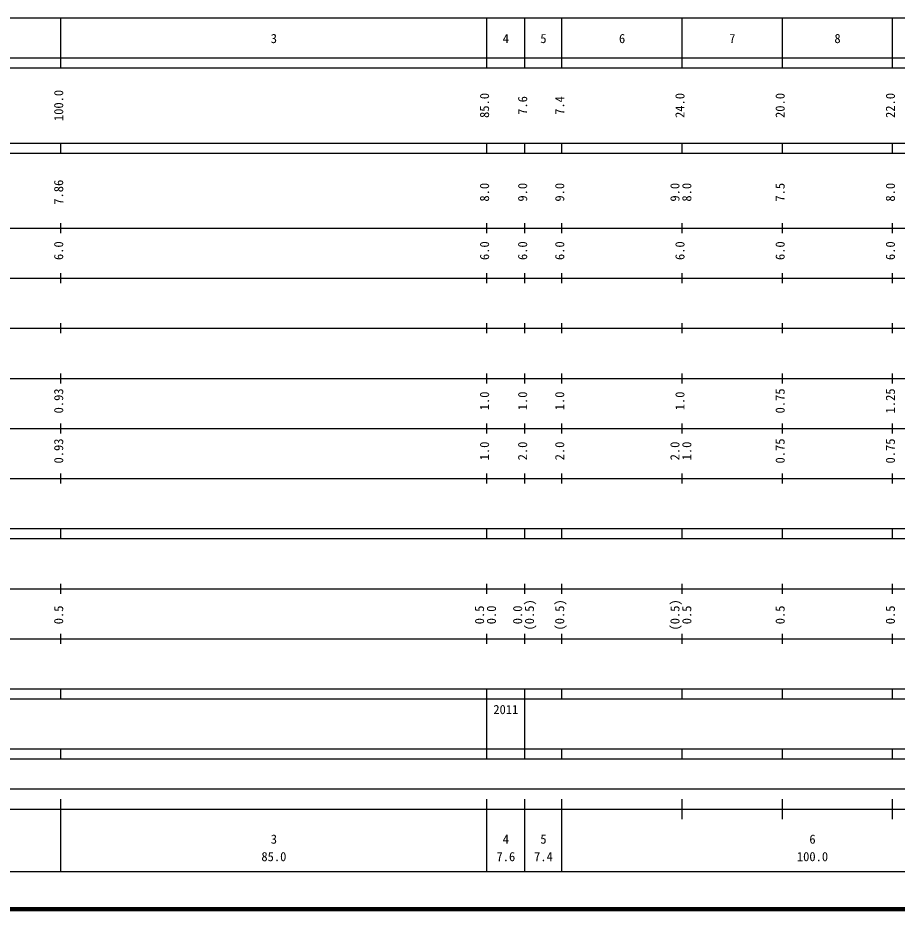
# Model space of a CAD drawing. Units: millimetres on the paper, enlarged 1000 times. Extents: x 40000 to 680000, y 20000 to 380000.
# Drawn here: x 259396 to 434899, y 20000 to 198000 of the extents above; entities that cross this region are included whole.
import ezdxf
from ezdxf.enums import TextEntityAlignment as Align

# ---------------------------------------------------------------- set-up
doc = ezdxf.new("R2010")
doc.units = ezdxf.units.MM
doc.header["$LTSCALE"] = 1000
doc.layers.add('M-TTL', color=2, linetype='Continuous', lineweight=140)
doc.layers.add('M-TTL-BAND', color=7, linetype='Continuous', lineweight=25)
doc.styles.add('ＭＳ ゴシック', font='')
doc.styles.get('ＭＳ ゴシック').set_extended_font_data('MS Gothic')

msp = doc.modelspace()

# ---------------------------------------------------------------- linework, layer by layer
at = {"layer": 'M-TTL'}
msp.add_line((40000, 20000), (680000, 20000), dxfattribs=at)
at = {"layer": 'M-TTL-BAND'}
for p, q in [((68000, 198000), (579000, 198000)), ((268000, 188000), (268000, 198000)), ((353000, 188000), (353000, 198000)), ((360600, 188000), (360600, 198000)), ((368000, 188000), (368000, 198000)), ((392000, 188000), (392000, 198000)), ((412000, 188000), (412000, 198000)), ((434000, 188000), (434000, 198000)), ((40000, 190000), (579000, 190000)), ((40000, 188000), (579000, 188000)), ((40000, 173000), (579000, 173000)), ((268000, 171000), (268000, 173000)), ((353000, 171000), (353000, 173000)), ((360600, 171000), (360600, 173000)), ((368000, 171000), (368000, 173000)), ((392000, 171000), (392000, 173000)), ((412000, 171000), (412000, 173000)), ((434000, 171000), (434000, 173000)), ((40000, 171000), (579000, 171000)), ((268000, 155000), (268000, 157000)), ((353000, 155000), (353000, 157000)), ((360600, 155000), (360600, 157000)), ((368000, 155000), (368000, 157000)), ((392000, 155000), (392000, 157000)), ((412000, 155000), (412000, 157000)), ((434000, 155000), (434000, 157000)), ((40000, 156000), (579000, 156000)), ((46000, 146000), (579000, 146000)), ((268000, 145000), (268000, 147000)), ((353000, 145000), (353000, 147000)), ((360600, 145000), (360600, 147000)), ((368000, 145000), (368000, 147000)), ((392000, 145000), (392000, 147000)), ((412000, 145000), (412000, 147000)), ((434000, 145000), (434000, 147000)), ((52000, 136000), (579000, 136000)), ((268000, 135000), (268000, 137000)), ((353000, 135000), (353000, 137000)), ((360600, 135000), (360600, 137000)), ((368000, 135000), (368000, 137000)), ((392000, 135000), (392000, 137000)), ((412000, 135000), (412000, 137000)), ((434000, 135000), (434000, 137000)), ((268000, 125000), (268000, 127000)), ((353000, 125000), (353000, 127000)), ((360600, 125000), (360600, 127000)), ((368000, 125000), (368000, 127000)), ((392000, 125000), (392000, 127000)), ((412000, 125000), (412000, 127000)), ((434000, 125000), (434000, 127000)), ((46000, 126000), (579000, 126000)), ((52000, 116000), (579000, 116000)), ((268000, 115000), (268000, 117000)), ((353000, 115000), (353000, 117000)), ((360600, 115000), (360600, 117000)), ((368000, 115000), (368000, 117000)), ((392000, 115000), (392000, 117000)), ((412000, 115000), (412000, 117000)), ((434000, 115000), (434000, 117000)), ((268000, 105000), (268000, 107000)), ((353000, 105000), (353000, 107000)), ((360600, 105000), (360600, 107000)), ((368000, 105000), (368000, 107000)), ((392000, 105000), (392000, 107000)), ((412000, 105000), (412000, 107000)), ((434000, 105000), (434000, 107000)), ((46000, 106000), (579000, 106000)), ((40000, 96000), (579000, 96000)), ((268000, 94000), (268000, 96000)), ((353000, 94000), (353000, 96000)), ((360600, 94000), (360600, 96000)), ((368000, 94000), (368000, 96000)), ((392000, 94000), (392000, 96000)), ((412000, 94000), (412000, 96000)), ((434000, 94000), (434000, 96000)), ((40000, 94000), (579000, 94000)), ((49000, 84000), (579000, 84000)), ((268000, 83000), (268000, 85000)), ((353000, 83000), (353000, 85000)), ((360600, 83000), (360600, 85000)), ((368000, 83000), (368000, 85000)), ((392000, 83000), (392000, 85000)), ((412000, 83000), (412000, 85000)), ((434000, 83000), (434000, 85000)), ((268000, 73000), (268000, 75000)), ((353000, 73000), (353000, 75000)), ((360600, 73000), (360600, 75000)), ((368000, 73000), (368000, 75000)), ((392000, 73000), (392000, 75000)), ((412000, 73000), (412000, 75000)), ((434000, 73000), (434000, 75000)), ((40000, 74000), (579000, 74000)), ((40000, 64000), (579000, 64000)), ((268000, 62000), (268000, 64000)), ((353000, 62000), (353000, 64000)), ((360600, 62000), (360600, 64000)), ((368000, 62000), (368000, 64000)), ((392000, 62000), (392000, 64000)), ((412000, 62000), (412000, 64000)), ((434000, 62000), (434000, 64000)), ((40000, 62000), (579000, 62000)), ((353000, 52000), (353000, 62000)), ((360600, 52000), (360600, 62000)), ((40000, 52000), (579000, 52000)), ((268000, 50000), (268000, 52000)), ((353000, 50000), (353000, 52000)), ((360600, 50000), (360600, 52000)), ((368000, 50000), (368000, 52000)), ((392000, 50000), (392000, 52000)), ((412000, 50000), (412000, 52000)), ((434000, 50000), (434000, 52000)), ((40000, 50000), (579000, 50000)), ((71000, 44000), (565000, 44000)), ((268000, 27500), (268000, 42000)), ((353000, 27500), (353000, 42000)), ((360600, 27500), (360600, 42000)), ((368000, 27500), (368000, 42000)), ((392000, 38000), (392000, 42000)), ((412000, 38000), (412000, 42000)), ((434000, 38000), (434000, 42000)), ((40000, 40000), (579000, 40000)), ((68000, 27500), (579000, 27500))]:
    msp.add_line(p, q, dxfattribs=at)

# ---------------------------------------------------------------- texts
at = {"layer": 'M-TTL-BAND', "style": 'ＭＳ ゴシック'}
for s, p in [('3', (310500, 192405)), ('4', (356800, 192405)), ('5', (364300, 192405)), ('6', (380000, 192405)), ('7', (402000, 192405)), ('8', (423000, 192405)), ('3', (310500, 32523)), ('4', (356800, 32523)), ('5', (364300, 32523)), ('6', (418000, 32523)), ('85.0', (310500, 29033)), ('7.6', (356800, 29033)), ('7.4', (364300, 29033)), ('100.0', (418000, 29033))]:
    msp.add_text(s, height=1833, dxfattribs=at).set_placement(p, align=Align.BOTTOM_CENTER)
for s, p in [('100.0', (269000, 180500)), ('85.0', (354000, 180500)), ('7.6', (361600, 180500)), ('7.4', (369000, 180500)), ('24.0', (393000, 180500)), ('20.0', (413000, 180500)), ('22.0', (435000, 180500)), ('7.86', (269000, 163174)), ('8.0', (354000, 163174)), ('9.0', (361600, 163174)), ('9.0', (369000, 163174)), ('9.0', (392000, 163174)), ('8.0', (394370, 163174)), ('7.5', (413000, 163174)), ('8.0', (435000, 163174)), ('6.0', (269000, 151500)), ('6.0', (354000, 151500)), ('6.0', (361600, 151500)), ('6.0', (369000, 151500)), ('6.0', (393000, 151500)), ('6.0', (413000, 151500)), ('6.0', (435000, 151500)), ('0.93', (269000, 121500)), ('1.0', (354000, 121500)), ('1.0', (361600, 121500)), ('1.0', (369000, 121500)), ('1.0', (393000, 121500)), ('0.75', (413000, 121500)), ('1.25', (435000, 121500)), ('0.93', (269000, 111500)), ('1.0', (354000, 111500)), ('2.0', (361600, 111500)), ('2.0', (369000, 111500)), ('2.0', (392000, 111500)), ('1.0', (394370, 111500)), ('0.75', (413000, 111500)), ('0.75', (435000, 111500)), ('0.5', (269000, 78764)), ('0.5', (353000, 78764)), ('0.0', (355370, 78764)), ('0.0', (360600, 78764)), ('(0.5)', (362970, 78764)), ('(0.5)', (369000, 78764)), ('(0.5)', (392000, 78764)), ('0.5', (394370, 78764)), ('0.5', (413000, 78764)), ('0.5', (435000, 78764))]:
    msp.add_text(s, height=1833, rotation=90, dxfattribs=at).set_placement(p, align=Align.BOTTOM_CENTER)
msp.add_text('2011', height=1833, dxfattribs=at).set_placement((354300, 58405), align=Align.BOTTOM_LEFT)

doc.saveas('drawing.dxf')
